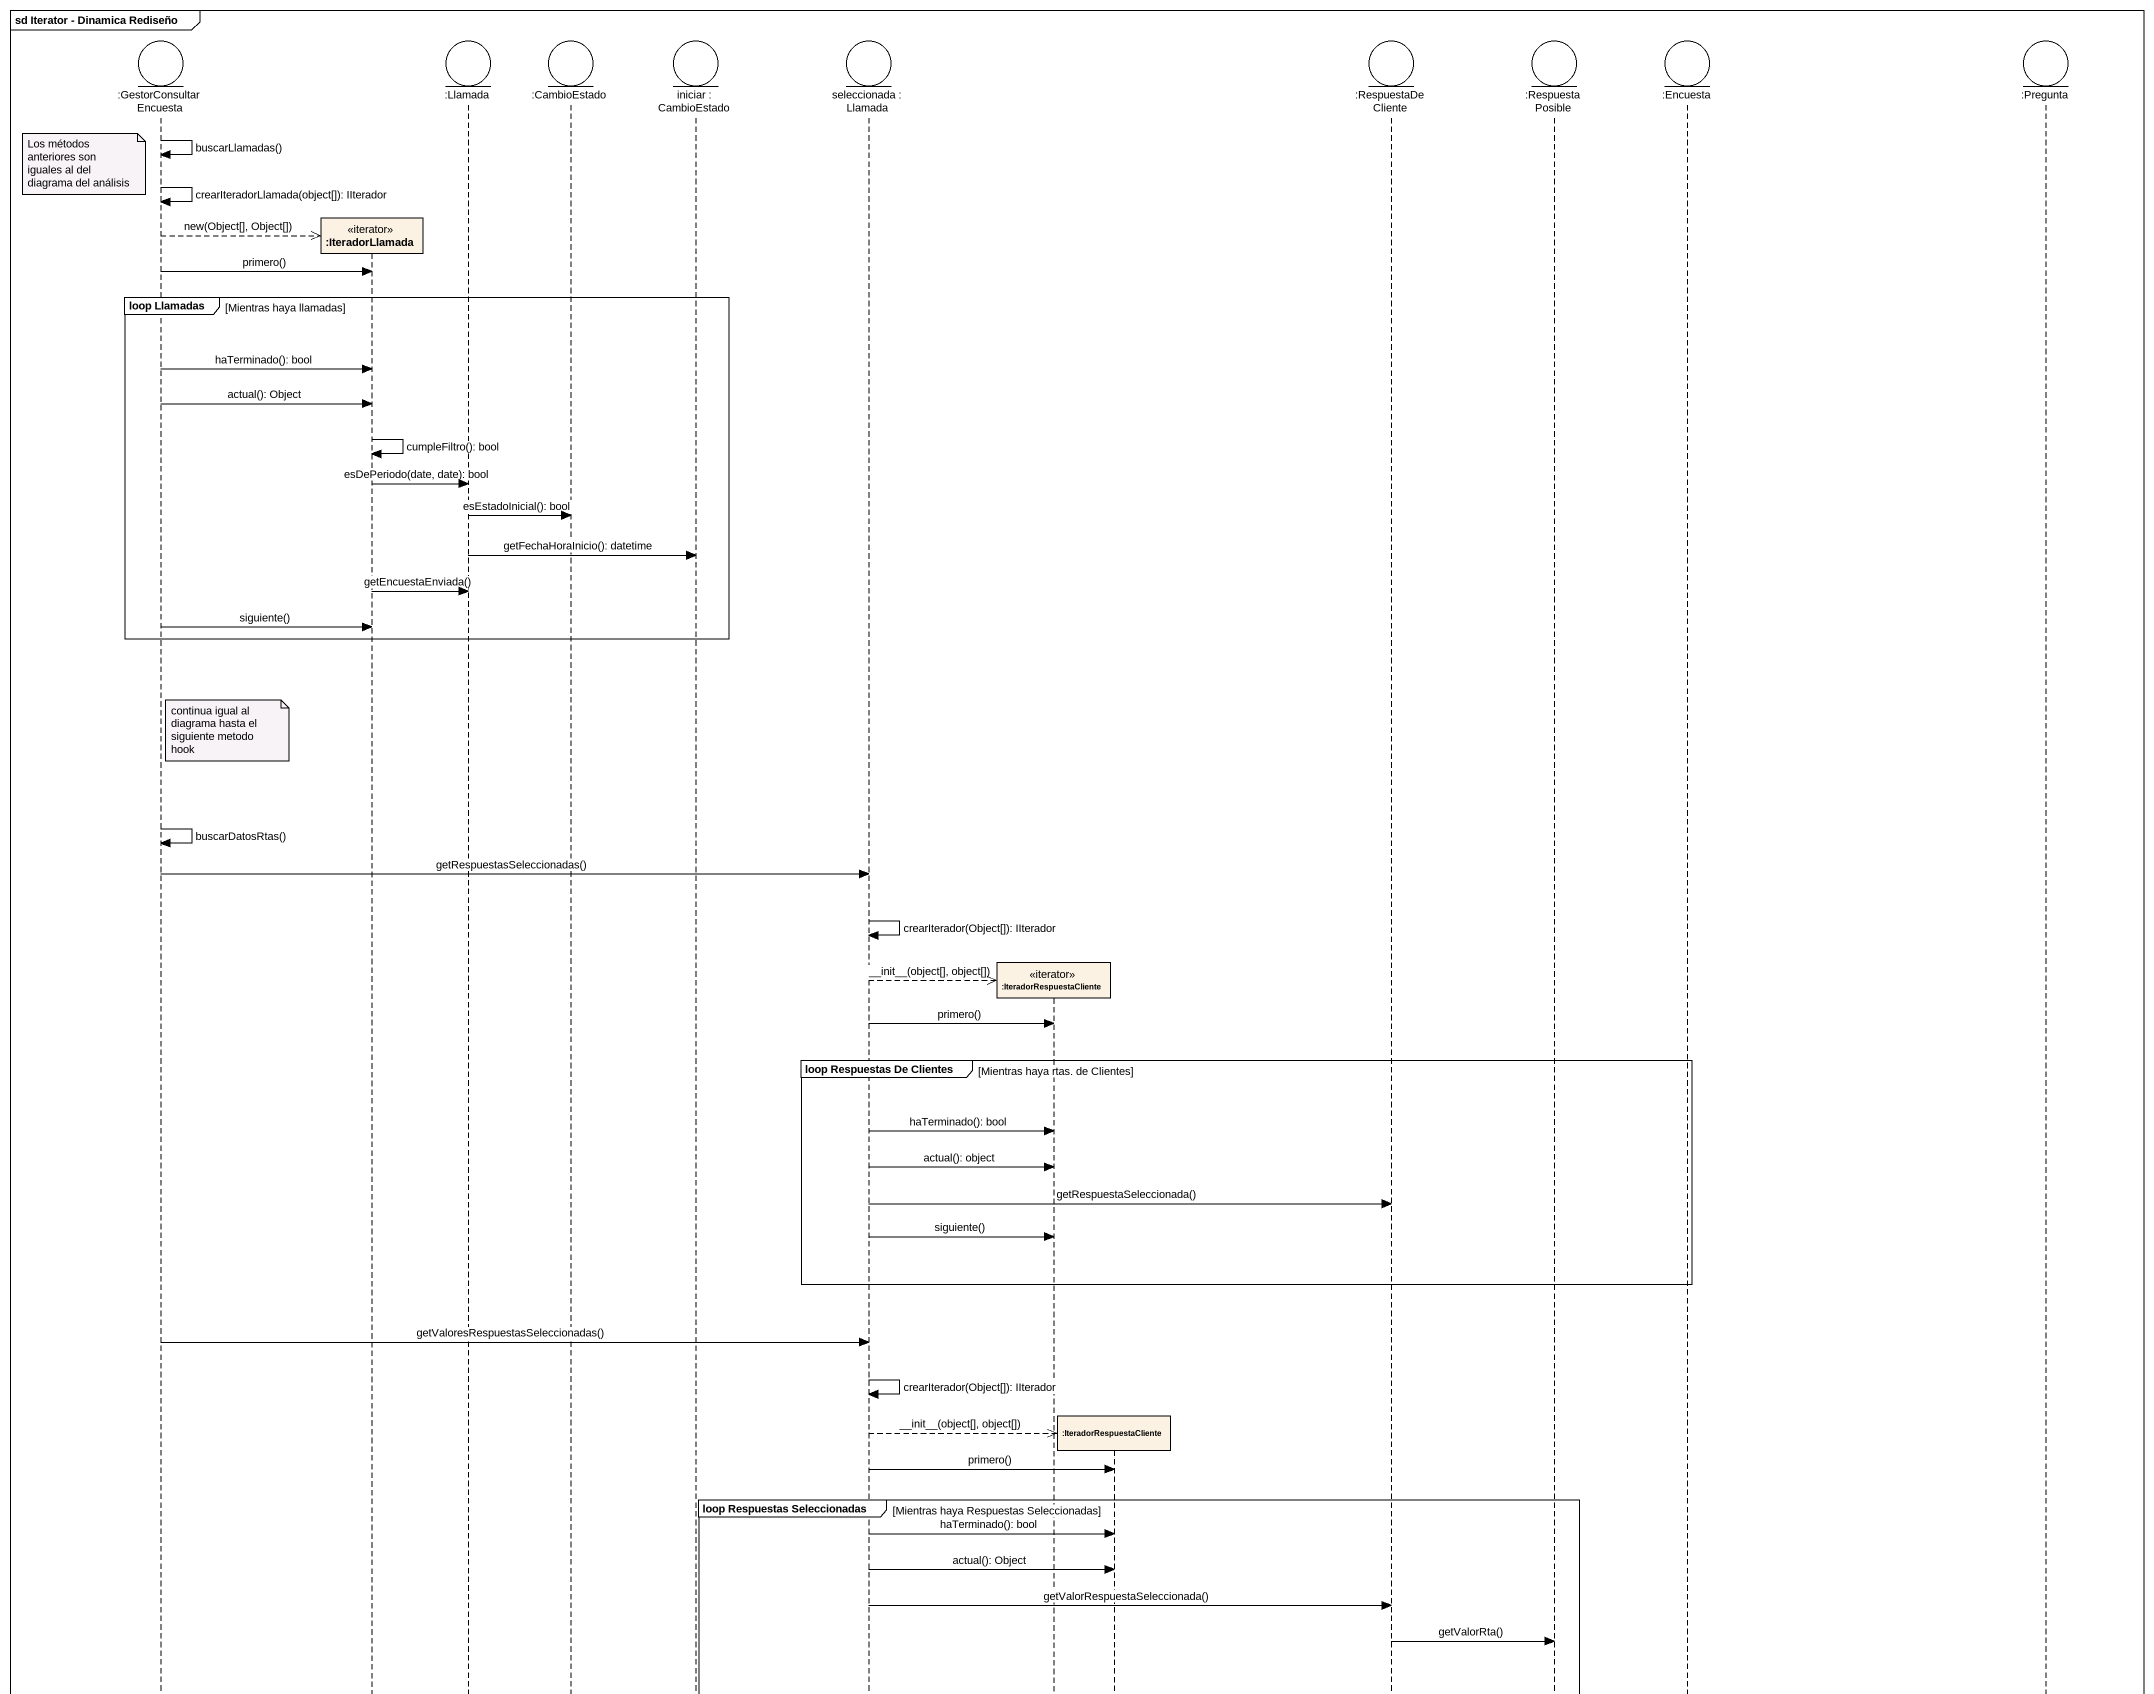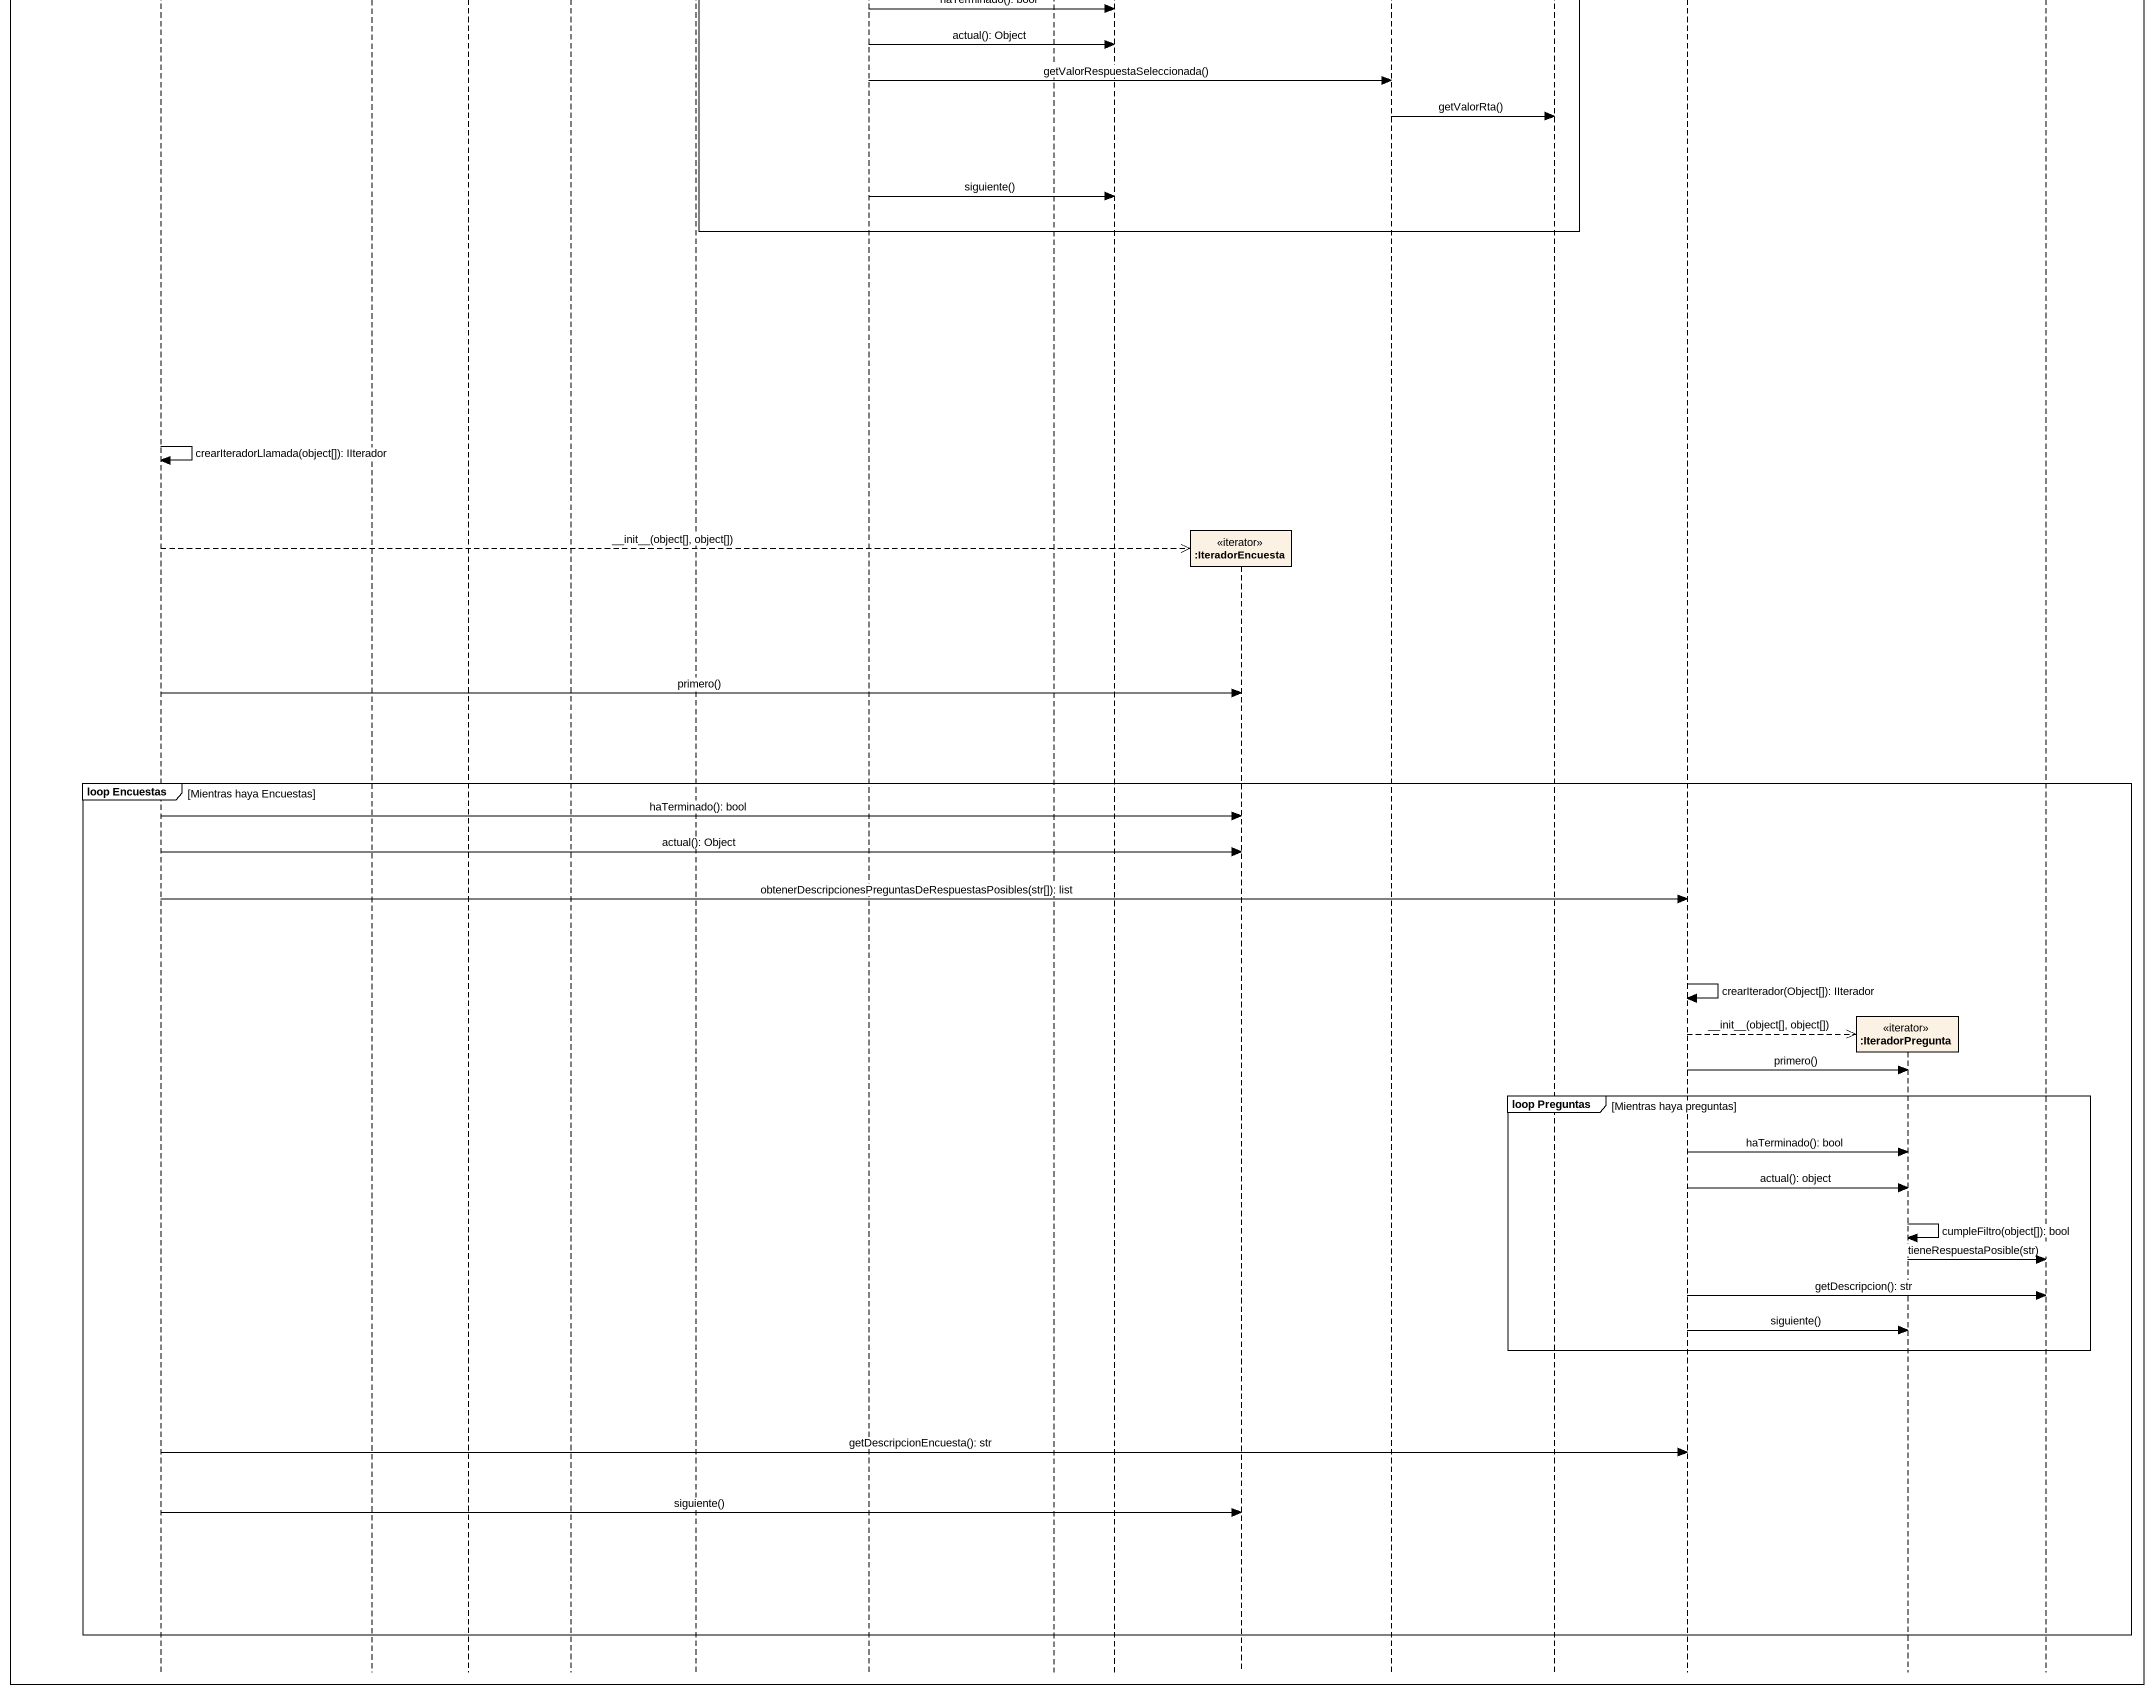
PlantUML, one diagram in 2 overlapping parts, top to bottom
@startuml
mainframe sd Iterator - Dinamica Rediseño
hide footbox
entity ":GestorConsultarEncuesta" as GestorConsultarEncuesta
participant ":IteradorLlamada" as IteradorLlamada <<iterator>>
entity ":Llamada" as Llamada
entity ":CambioEstado" as CambioEstado
entity "iniciar : CambioEstado" as iniciar
entity "seleccionada : Llamada" as seleccionada
participant ":IteradorRespuestaCliente" as IteradorRespuestaCliente <<iterator>>
participant ":IteradorRespuestaCliente" as IteradorRespuestaCliente_2
participant ":IteradorEncuesta" as IteradorEncuesta <<iterator>>
entity ":RespuestaDeCliente" as RespuestaDeCliente
entity ":RespuestaPosible" as RespuestaPosible
entity ":Encuesta" as Encuesta
participant ":IteradorPregunta" as IteradorPregunta <<iterator>>
entity ":Pregunta" as Pregunta

GestorConsultarEncuesta -> GestorConsultarEncuesta : buscarLlamadas()
note left of GestorConsultarEncuesta : Los métodos anteriores son iguales al del diagrama del análisis
GestorConsultarEncuesta -> GestorConsultarEncuesta : crearIteradorLlamada(object[]): IIterador
GestorConsultarEncuesta -->> IteradorLlamada ** : new(Object[], Object[])
GestorConsultarEncuesta -> IteradorLlamada : primero()
group loop Llamadas [Mientras haya llamadas]
  GestorConsultarEncuesta -> IteradorLlamada : haTerminado(): bool
  GestorConsultarEncuesta -> IteradorLlamada : actual(): Object
  IteradorLlamada -> IteradorLlamada : cumpleFiltro(): bool
  IteradorLlamada -> Llamada : esDePeriodo(date, date): bool
  Llamada -> CambioEstado : esEstadoInicial(): bool
  Llamada -> iniciar : getFechaHoraInicio(): datetime
  IteradorLlamada -> Llamada : getEncuestaEnviada()
  GestorConsultarEncuesta -> IteradorLlamada : siguiente()
end
note right of GestorConsultarEncuesta : continua igual al diagrama hasta el siguiente metodo hook
GestorConsultarEncuesta -> GestorConsultarEncuesta : buscarDatosRtas()
GestorConsultarEncuesta -> seleccionada : getRespuestasSeleccionadas()
seleccionada -> seleccionada : crearIterador(Object[]): IIterador
seleccionada -->> IteradorRespuestaCliente ** : ~__init~__(object[], object[])
seleccionada -> IteradorRespuestaCliente : primero()
group loop Respuestas De Clientes [Mientras haya rtas. de Clientes]
  seleccionada -> IteradorRespuestaCliente : haTerminado(): bool
  seleccionada -> IteradorRespuestaCliente : actual(): object
  seleccionada -> RespuestaDeCliente : getRespuestaSeleccionada()
  seleccionada -> IteradorRespuestaCliente : siguiente()
end
GestorConsultarEncuesta -> seleccionada : getValoresRespuestasSeleccionadas()
seleccionada -> seleccionada : crearIterador(Object[]): IIterador
seleccionada -->> IteradorRespuestaCliente_2 ** : ~__init~__(object[], object[])
seleccionada -> IteradorRespuestaCliente_2 : primero()
group loop Respuestas Seleccionadas [Mientras haya Respuestas Seleccionadas]
  seleccionada -> IteradorRespuestaCliente_2 : haTerminado(): bool
  seleccionada -> IteradorRespuestaCliente_2 : actual(): Object
  seleccionada -> RespuestaDeCliente : getValorRespuestaSeleccionada()
  RespuestaDeCliente -> RespuestaPosible : getValorRta()
  seleccionada -> IteradorRespuestaCliente_2 : siguiente()
end
GestorConsultarEncuesta -> GestorConsultarEncuesta : crearIteradorLlamada(object[]): IIterador
GestorConsultarEncuesta -->> IteradorEncuesta ** : ~__init~__(object[], object[])
GestorConsultarEncuesta -> IteradorEncuesta : primero()
group loop Encuestas [Mientras haya Encuestas]
  GestorConsultarEncuesta -> IteradorEncuesta : haTerminado(): bool
  GestorConsultarEncuesta -> IteradorEncuesta : actual(): Object
  GestorConsultarEncuesta -> Encuesta : obtenerDescripcionesPreguntasDeRespuestasPosibles(str[]): list
  Encuesta -> Encuesta : crearIterador(Object[]): IIterador
  Encuesta -->> IteradorPregunta ** : ~__init~__(object[], object[])
  Encuesta -> IteradorPregunta : primero()
  group loop Preguntas [Mientras haya preguntas]
    Encuesta -> IteradorPregunta : haTerminado(): bool
    Encuesta -> IteradorPregunta : actual(): object
    IteradorPregunta -> IteradorPregunta : cumpleFiltro(object[]): bool
    IteradorPregunta -> Pregunta : tieneRespuestaPosible(str)
    Encuesta -> Pregunta : getDescripcion(): str
    Encuesta -> IteradorPregunta : siguiente()
  end
  GestorConsultarEncuesta -> Encuesta : getDescripcionEncuesta(): str
  GestorConsultarEncuesta -> IteradorEncuesta : siguiente()
end
@enduml
